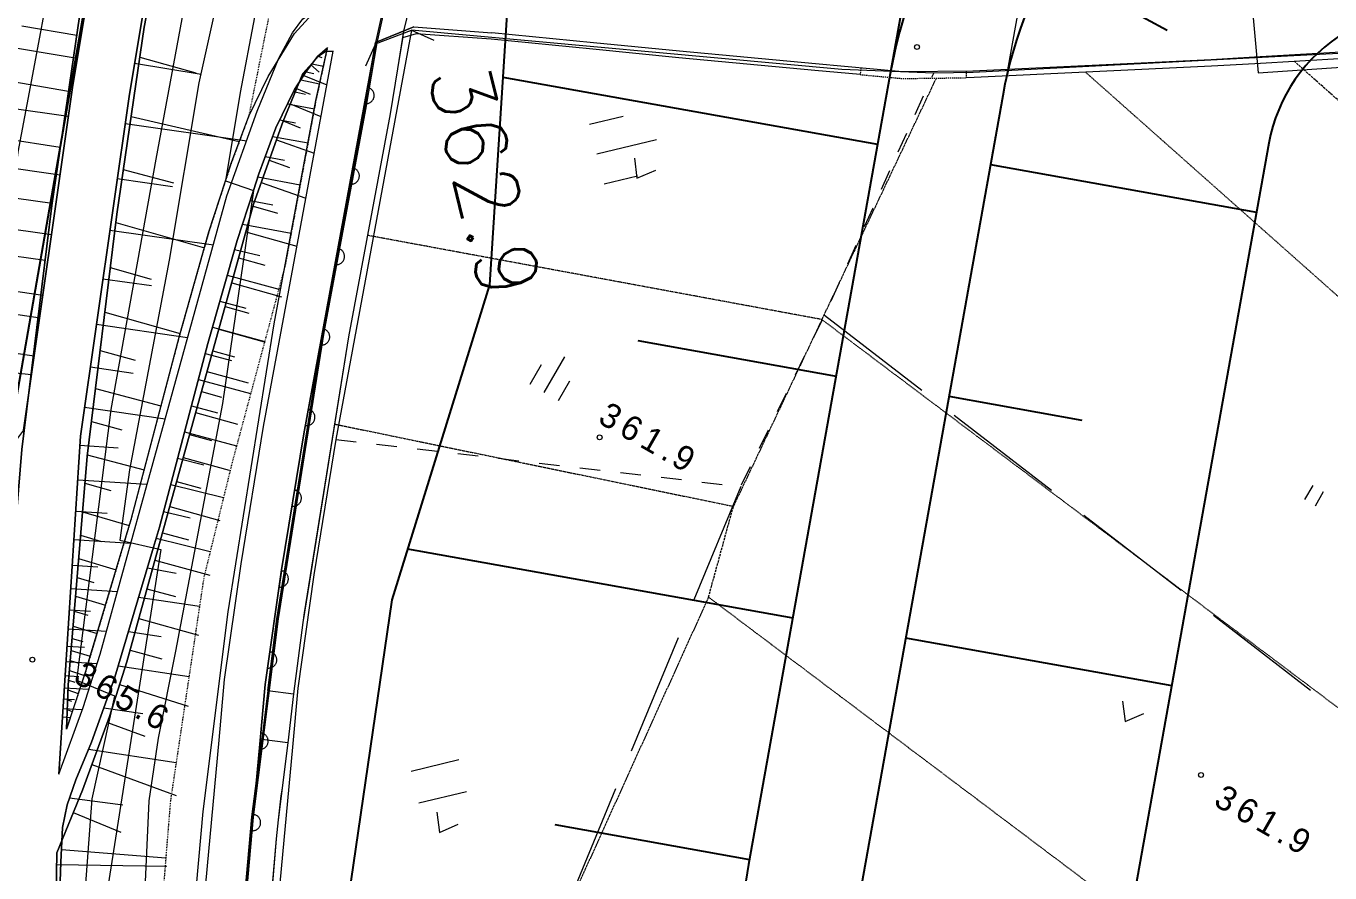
# Model space of a CAD drawing. Header units: millimetres. Extents: x 432273 to 1023813, y -32657 to 705940.
# Drawn here: x 533837 to 613464, y 403424 to 455172 of the extents above; entities that cross this region are included whole.
import ezdxf

# ---------------------------------------------------------------- set-up
doc = ezdxf.new("R2010")
doc.units = ezdxf.units.MM
doc.header["$LTSCALE"] = 100
for name, pattern in [('55107', [1.25, 0.75, -0.5]), ('561019', [1, 0.5, -0.5]), ('56301', [0.5, 0.25, -0.25]), ('56302', [2, 1.5, -0.5]), ('SXF_一点短鎖線', [9.25, 6, -1.5, 0.25, -1.5])]:
    doc.linetypes.add(name, pattern=pattern)
doc.layers.get('Defpoints').update_dxf_attribs({"color": 153})
for name, color, linetype, lineweight in [('D-BGD', 7, 'Continuous', 13), ('D-BMK', 2, 'SXF_一点短鎖線', 13), ('D-BMK-OTRS', 7, 'Continuous', 13), ('D-BYP-STR2', 6, 'Continuous', 25), ('●予備設計_LP横断', 7, 'Continuous', 13)]:
    doc.layers.add(name, color=color, linetype=linetype, lineweight=lineweight)
doc.styles.add('BIGFONT', font='txt', dxfattribs={"height": 0.2, "bigfont": 'BIGFONT'})
doc.styles.add('Style-WORKING', font='WORKING.shx')
doc.linetypes.add('56111', pattern='A,1.25,[30,dgnlstyle-dm500.shx,S=0.004,R=0,X=0,Y=0],1.25', length=2.5)

# ---------------------------------------------------------------- blocks, each defined once
blk = doc.blocks.new('M6313')
at = {"layer": '●予備設計_LP横断', "linetype": 'Continuous', "lineweight": 9, "flags": 128}
blk.add_lwpolyline([(-0.75, 0), (0, -1), (0.75, 0)], dxfattribs=at)
blk = doc.blocks.new('M6311')
at = {"layer": '●予備設計_LP横断', "linetype": 'Continuous', "lineweight": 9}
for p, q in [((-0.75, -1), (-0.75, 0)), ((0, -1), (0, 0))]:
    blk.add_line(p, q, dxfattribs=at)
blk = doc.blocks.new('M6334')
at = {"layer": '●予備設計_LP横断', "linetype": 'Continuous', "lineweight": 9}
for p, q in [((0, -1.25), (0, 1.25)), ((-1, -1.25), (-1, 0.15)), ((1, -1.25), (1, 0.15))]:
    blk.add_line(p, q, dxfattribs=at)
blk = doc.blocks.new('M7312')
at = {"layer": '●予備設計_LP横断', "linetype": 'Continuous', "lineweight": 20}
blk.add_circle((0, -0.001), 0.15, dxfattribs=at)
blk = doc.blocks.new('21311212131313131')
at = {"layer": 'D-BGD', "linetype": '56302'}
for p, q in [((2613553.6696, -1345370.367), (2583110.1595, -1381053.8755)), ((2616581.0497, -1416149.3331), (2611001.2059, -1414746.6341))]:
    blk.add_line(p, q, dxfattribs=at)
at = {"layer": 'D-BGD', "linetype": 'Continuous'}
for p, q in [((2617040.928, -1385296.2812, 362970.9804), (2621498.1978, -1379265.872, 363021.9804)), ((2611096.3842, -1393337.5163, 362903.9804), (2615554.1342, -1387306.2298, 362953.9804)), ((2605151.8404, -1401378.7513, 362836.9804), (2609610.4676, -1395347.9451, 362886.9804)), ((2584503.5686, -1400585.131), (2584522.9331, -1401074.548)), ((2584533.5423, -1403168.9061, 362966.9804), (2584277.6029, -1403059.5763, 362969.9804)), ((2586833.5719, -1404148.7186, 362935.9804), (2585683.7972, -1403658.3738, 362950.9804)), ((2599207.2966, -1409419.9864, 362769.9804), (2603665.9238, -1403389.1801, 362819.9804)), ((2589133.6014, -1405128.5311, 362904.9804), (2587983.8267, -1404638.1863, 362919.9804)), ((2591433.6309, -1406108.3436, 362873.9804), (2590283.8562, -1405617.9988, 362889.9804)), ((2593732.7832, -1407087.676, 362842.9804), (2592583.8857, -1406597.8113, 362858.9804)), ((2596032.8127, -1408067.4885, 362812.9804), (2594882.5579, -1407578.0208, 362827.9804)), ((2598332.8422, -1409047.301, 362781.9804), (2597182.5874, -1408557.8333, 362796.9804)), ((2600613.3312, -1410071.1381, 362750.9804), (2599479.1723, -1409546.0205, 362765.9804)), ((2602881.1687, -1411122.2506, 362720.9804), (2601747.0099, -1410597.1329, 362735.9804)), ((2605149.0062, -1412173.363, 362690.9804), (2604015.3276, -1411647.3682, 362705.9804)), ((2607417.3239, -1413223.5982, 362660.9804), (2606283.1651, -1412698.4806, 362675.9804)), ((2609686.0386, -1414275.1908, 362630.9804), (2608551.0026, -1413749.593, 362645.9804)), ((2609783.2564, -1414320.4312, 362629.9804), (2616770.9829, -1417045.6362, 362609.9804)), ((2609555.8368, -1416701.7375, 362667.9804), (2609674.6556, -1415458.0193, 362647.9804)), ((2609317.719, -1419190.0511, 362708.9804), (2609437.018, -1417945.4557, 362688.9804)), ((2619099.6125, -1417954.4626, 362603.9804), (2626087.3389, -1420679.6676, 362583.9804)), ((2589648.4409, -1423532.4231), (2588687.0124, -1419907.4771)), ((2609079.6012, -1421678.3646, 362748.9804), (2609198.9002, -1420433.7692, 362728.9804)), ((2591461.7911, -1423052.1891), (2590923.3878, -1421022.3087)), ((2587836.4481, -1424012.2602), (2587298.922, -1421982.86)), ((2608842.3606, -1424167.1583, 362788.9804), (2608960.7824, -1422922.0828, 362768.9804)), ((2608604.2428, -1426655.4718, 362828.9804), (2608723.5418, -1425410.8765, 362808.9804)), ((2608366.6052, -1429142.9082, 362868.9804), (2608485.424, -1427899.19, 362848.9804)), ((2582121.0333, -1434877.3998), (2582372.5314, -1430107.2142)), ((2608128.4874, -1431631.2218, 362908.9804), (2608247.3062, -1430387.5036, 362888.9804)), ((2629521.6996, -1433571.3951), (2628753.4173, -1430672.3654)), ((2627588.1082, -1434083.8479), (2626819.8259, -1431184.8182)), ((2607891.2467, -1434120.0155, 362949.9804), (2608009.1884, -1432875.8171, 362929.9804)), ((2582322.1792, -1435016.0155), (2582906.0907, -1433637.0133)), ((2583122.3742, -1437190.3505), (2582121.0333, -1434877.3998)), ((2582121.0333, -1434877.3998), (2583122.3742, -1437190.3505)), ((2582529.1745, -1434721.1987), (2582806.2854, -1435547.8023)), ((2583207.9325, -1437188.1667, 362839.9804), (2582322.1792, -1435016.0155, 362829.9804)), ((2583207.9325, -1437188.1667, 362839.9804), (2582322.1792, -1435016.0155, 362829.9804)), ((2607653.1289, -1436608.329, 362989.9804), (2607771.9477, -1435364.6108, 362969.9804)), ((2587218.9988, -1437791.3403), (2583122.3742, -1437190.3505)), ((2583207.9325, -1437188.1667), (2584586.9347, -1437772.0782)), ((2607415.0111, -1439096.6425, 363029.9804), (2607533.8299, -1437852.9244, 363009.9804)), ((2584018.4572, -1440688.7109), (2584097.0786, -1440443.9055)), ((2584502.4828, -1441041.8741), (2584639.4625, -1440342.0898)), ((2585190.7905, -1441625.3698), (2585770.9236, -1440107.4946)), ((2586977.4489, -1442318.4437), (2587705.8006, -1440425.6934)), ((2584551.4847, -1441127.185), (2585005.62, -1440589.1692)), ((2584992.0268, -1441388.7842), (2585092.0409, -1440911.5376)), ((2585500.2945, -1441707.4266), (2585725.9239, -1440554.7598)), ((2586029.0889, -1441947.481), (2586364.7737, -1441105.2129)), ((2586972.8757, -1442479.5405), (2587243.7914, -1440836.0142)), ((2588987.0613, -1443348.7345), (2589344.1823, -1441182.2385)), ((2589190.1389, -1443107.9385), (2589956.6477, -1440791.4619)), ((2591811.3174, -1443984.2505), (2592718.9375, -1441243.4067)), ((2586216.6212, -1442130.6528), (2586360.7214, -1441394.4353)), ((2587969.7702, -1442939.4441), (2588136.9776, -1441961.6319)), ((2588031.9007, -1442724.6841), (2588438.1411, -1441670.2324)), ((2591479.4424, -1444205.4194), (2591908.1117, -1441604.8717)), ((2594853.0847, -1444862.8009), (2595654.3547, -1441733.126)), ((2622845.2791, -1442939.1317), (2623025.0297, -1441357.1173)), ((2626009.0993, -1441658.0035), (2625840.9824, -1443252.0867)), ((2590232.0928, -1443780.6466), (2590429.6994, -1442585.316)), ((2590445.6974, -1443521.6688), (2590868.1993, -1442270.9123)), ((2594380.8033, -1445085.1931), (2594873.9074, -1442093.7477)), ((2597526.5535, -1445948.2305), (2598307.9793, -1442780.6442)), ((2597982.7596, -1445664.071), (2598767.9595, -1442605.4013)), ((2592930.1943, -1444645.0707), (2593160.5662, -1443247.308)), ((2593283.8614, -1444459.7649), (2593670.8272, -1442961.5469)), ((2600725.5462, -1446782.0209), (2601517.3473, -1443572.3773)), ((2600833.2153, -1446392.2887), (2601545.3629, -1443612.8383)), ((2622845.2791, -1442939.1317), (2625840.9824, -1443252.0867)), ((2595948.016, -1445536.798), (2596272.3109, -1443976.9539)), ((2596453.4248, -1445271.471), (2596866.8968, -1443662.3593)), ((2603936.6237, -1447576.3555), (2604728.9316, -1444364.6571)), ((2588384.2966, -1452368.5167), (2589287.9183, -1444928.526)), ((2599126.0499, -1446365.1257), (2599519.3566, -1444770.8182)), ((2599445.891, -1446031.8291), (2599822.4208, -1444573.4996)), ((2603430.7668, -1447061.86), (2604075.4962, -1444530.5118)), ((2605953.3433, -1447701.7874), (2606613.3106, -1445121.7792)), ((2607152.1803, -1448352.5027), (2607940.5088, -1445156.9352)), ((2587956.7468, -1452021.6179), (2589342.0964, -1445377.1698)), ((2602163.1079, -1446732.7085), (2602503.5276, -1445402.8159)), ((2602328.805, -1447188.2721), (2602727.1122, -1445573.8527)), ((2608715.2505, -1448404.3312), (2609429.0625, -1445580.1904)), ((2610382.6373, -1449132.2464), (2611109.7967, -1445889.5481)), ((2594924.2048, -1453167.0128), (2595692.8658, -1446827.379)), ((2604663.3392, -1447371.8038), (2604986.8565, -1446135.2617)), ((2605544.402, -1447964.4291), (2605939.5611, -1446362.6126)), ((2607305.581, -1448043.0394), (2607646.8329, -1446690.8016)), ((2611730.0619, -1449165.5215), (2612516.0941, -1446084.5067)), ((2613682.6802, -1449951.4284), (2614426.7417, -1446633.357)), ((2615024.0926, -1449999.7641), (2615874.4054, -1446634.7282)), ((2594454.0682, -1452822.1203), (2595873.7054, -1447377.218)), ((2608767.4088, -1448742.3746), (2609146.2808, -1447132.8081)), ((2610187.1536, -1448776.8913), (2610564.5156, -1447296.2165)), ((2617308.6206, -1450948.0049), (2617786.5403, -1447218.0985)), ((2618619.6876, -1450907.8912), (2619543.8849, -1447241.2909)), ((2584313.8044, -1451565.8197), (2585195.4647, -1448127.2157)), ((2584679.5392, -1451868.0458), (2585269.9648, -1447790.7187)), ((2600689.33, -1453860.5744), (2601371.4321, -1448282.9823)), ((2612035.4101, -1449531.1805), (2612400.464, -1447901.645)), ((2613343.9756, -1449570.2219), (2613743.8741, -1447965.0799)), ((2621526.2361, -1452106.9923), (2622082.1349, -1447768.5008)), ((2622673.9042, -1451998.6826), (2623909.3941, -1447784.2713)), ((2627595.6804, -1453587.2092), (2629372.9549, -1448403.9485)), ((2599940.2582, -1453377.5584), (2601146.2888, -1448751.9268)), ((2615495.6275, -1450449.8001), (2615801.1457, -1448687.7222)), ((2616783.9865, -1450450.1784), (2617225.6292, -1448685.4826)), ((2626662.4252, -1453813.6188), (2627350.5023, -1448443.5462)), ((2632814.4749, -1455338.9553), (2633195.4061, -1448955.555)), ((2633736.264, -1455614.9488), (2633713.8136, -1448887.8327)), ((2591204.714, -1452427.9975), (2591943.4044, -1449353.0959)), ((2591761.1747, -1452780.6974), (2592173.3554, -1449403.8193)), ((2604617.1562, -1453851.0613), (2605588.4228, -1449826.7722)), ((2605763.4188, -1454483.6473), (2606371.8946, -1449561.1729)), ((2619417.4284, -1451527.4986), (2619675.883, -1449510.3991)), ((2620561.4806, -1451400.8819), (2621054.4712, -1449459.089)), ((2597197.1632, -1453099.8393), (2597853.5802, -1450582.2059)), ((2597895.732, -1453528.295), (2598257.0143, -1450556.7678)), ((2608670.3969, -1454261.4234), (2609512.1465, -1450773.7672)), ((2610213.0572, -1454810.4744), (2610397.491, -1450579.2946)), ((2624104.1397, -1452930.2662), (2624405.3246, -1450533.1645)), ((2625006.451, -1452694.1861), (2625799.2747, -1450392.1153)), ((2602278.7072, -1453614.3099), (2602823.0315, -1451451.8297)), ((2603304.1664, -1454186.1962), (2603625.8185, -1451557.7862)), ((2613863.2621, -1454973.2709), (2614019.401, -1451501.8275)), ((2606643.7766, -1454056.2424), (2607097.0306, -1452178.256)), ((2608095.0663, -1454722.6433), (2608199.9911, -1452386.0025)), ((2612162.6417, -1454481.0222), (2612948.6446, -1451615.94)), ((2615028.2618, -1454658.3994), (2615659.8695, -1452360.78)), ((2616870.2585, -1455103.1618), (2616994.324, -1452252.5818)), ((2629663.467, -1454912.3791), (2630005.7021, -1451637.9188)), ((2630554.1506, -1454659.5677), (2631692.7125, -1451725.9393)), ((2610416.38, -1454372.9315), (2610823.4574, -1452783.0382)), ((2612125.1394, -1454899.5873), (2612219.0542, -1452978.7334)), ((2617326.4216, -1454800.6518), (2617832.9206, -1452958.1443)), ((2619332.1988, -1455208.278), (2619428.3519, -1452866.8352)), ((2613595.4518, -1454569.7108), (2613949.8544, -1453279.0354)), ((2615444.9684, -1455041.1291), (2615508.0247, -1453468.1944)), ((2616177.3417, -1454729.5256), (2616461.8684, -1453694.4939)), ((2618161.4774, -1455160.2014), (2618218.5169, -1453868.9824)), ((2619169.3625, -1454914.7268), (2619575.5343, -1453437.1829)), ((2620647.254, -1455006.2059), (2620972.9714, -1453821.3335)), ((2621333.6618, -1455300.7197), (2621417.9727, -1453397.4091)), ((2622937.7133, -1455369.4101), (2622998.273, -1453863.5109)), ((2618247.8921, -1454857.6893), (2618476.0598, -1454027.6765)), ((2619908.3082, -1454960.4664), (2620091.2805, -1454294.8623)), ((2620386.3923, -1455260.9651), (2620435.1098, -1454193.1981)), ((2621258.0463, -1455044.013), (2621410.9933, -1454517.6077)), ((2621868.8386, -1455081.82), (2622154.9092, -1454161.0713)), ((2622182.7789, -1455332.3435), (2622223.1743, -1454488.0283)), ((2622467.6925, -1455118.8881), (2622589.0824, -1454723.2983)), ((2623067.0528, -1455143.6045), (2623265.5291, -1454506.6974)), ((2623608.0689, -1455394.3762), (2623633.0351, -1454724.0206)), ((2624197.8154, -1455420.8155), (2624250.6939, -1454241.3225)), ((2583070.6049, -1455441.5729), (2582567.1152, -1458794.1294)), ((2584477.0455, -1455382.5151), (2583443.8963, -1462455.1877)), ((2623666.931, -1455155.6898), (2623741.3301, -1454916.8552)), ((2624266.8093, -1455167.7751), (2624365.9294, -1454849.3437)), ((2624711.7547, -1455439.9562), (2624739.6671, -1454930.8188)), ((2624866.6875, -1455179.8604), (2624891.4675, -1455100.2525)), ((2586501.1398, -1455870.8496), (2585474.1978, -1462710.3818)), ((2588026.2188, -1455854.8155), (2587588.1728, -1459445.5416)), ((2589932.4789, -1456300.2269), (2589468.6733, -1459722.9197)), ((2591621.7469, -1456284.0898), (2590731.89, -1463594.8113)), ((2593363.8179, -1456729.6041), (2592535.5376, -1463580.8434)), ((2595274.7066, -1456733.4041), (2594822.8958, -1460453.3994)), ((2596861.8282, -1457086.5276), (2596443.734, -1460543.942)), ((2598994.702, -1457185.2149), (2598082.3087, -1464620.4037)), ((2600360.1582, -1457440.6261), (2599515.4221, -1464424.6944)), ((2602714.6974, -1457637.0258), (2602269.3528, -1461303.5591)), ((2603859.7611, -1457794.8534), (2603562.0453, -1461283.0802))]:
    blk.add_line(p, q, dxfattribs=at)
at = {"layer": 'D-BGD', "linetype": '55107'}
for p, q in [((2584122.8328, -1401086.9459), (2584522.9331, -1401074.548)), ((2584064.8004, -1407523.7544), (2584464.2799, -1407552.058))]:
    blk.add_line(p, q, dxfattribs=at)
at = {"layer": 'D-BGD', "linetype": '56301'}
for p, q in [((2599478.4042, -1409578.6611), (2584582.1623, -1402896.8324)), ((2599478.4042, -1409578.6611), (2594911.668, -1437437.8808)), ((2599478.4042, -1409578.6611), (2611001.2059, -1414746.6341)), ((2606481.4826, -1439204.635), (2611001.2059, -1414746.6341))]:
    blk.add_line(p, q, dxfattribs=at)
at = {"layer": 'D-BGD', "linetype": 'Continuous', "flags": 128}
for points, elevation in [([(2579612.5916, -1383738.0911), (2583851.905, -1383247.5148), (2582751.7813, -1371041.9557), (2581846.7361, -1360387.6185), (2580911.2045, -1342885.482), (2579466.2293, -1328692.1579), (2581889.5706, -1329196.8176), (2587657.5377, -1331844.8207), (2607716.1445, -1342751.5475), (2626645.3742, -1352980.7292), (2638058.7935, -1359223.1603), (2643808.8549, -1362255.8144), (2651180.666, -1365578.8947), (2657881.6356, -1367940.7714), (2673319.6412, -1373353.9091), (2679697.4473, -1375152.401), (2688532.585, -1376206.4376)], 361999.9804), ([(2499896.9705, -1425855.8927), (2501126.5355, -1426462.8801), (2506650.5412, -1428788.0833), (2525150.8963, -1432628.5561), (2542329.0716, -1436774.6729), (2567834.8179, -1442277.2448), (2586337.5759, -1445380.2881)], 362999.9804), ([(2500294.8029, -1428740.2306), (2508409.711, -1431228.6082), (2514811.5057, -1432683.4004), (2524842.0688, -1435273.107), (2537431.8809, -1438215.0067), (2554820.2005, -1441885.6245), (2576024.9899, -1445965.1036), (2585806.1412, -1447933.7566), (2596689.1636, -1449516.0617), (2609536.0621, -1451659.3085), (2613847.2703, -1452170.2824), (2614359.4142, -1449654.135), (2634916.4543, -1452440.7604), (2644408.9098, -1453172.8943), (2661106.8979, -1452704.6124), (2670021.7503, -1453036.182), (2686932.1851, -1453772.9379), (2703622.5533, -1454218.2154)], 363999.9803), ([(2828986.9218, -1456921.2074), (2805856.1044, -1456816.058), (2789667.3733, -1456972.5863), (2771551.848, -1456221.3806), (2755021.5856, -1456031.3366), (2738367.0338, -1455597.6861), (2718754.1381, -1455890.7267), (2696653.3621, -1455609.5754), (2678719.9587, -1454702.7015), (2663986.8988, -1453997.3627), (2654731.5827, -1454083.6309), (2639544.177, -1454054.1374), (2629689.0906, -1453517.9391), (2623379.0661, -1452278.691), (2622483.1475, -1454621.227), (2605866.7729, -1452862.0908), (2590531.4901, -1450422.5455), (2574950.7107, -1447881.6673), (2557628.6547, -1444666.8589), (2542719.8561, -1441975.1306), (2525843.2643, -1437890.3684), (2509335.4302, -1433517.2614), (2493542.7177, -1428964.4794)], 364999.9803), ([(2696766.6902, -1444371.5553), (2677436.5663, -1444606.2086), (2663852.3513, -1445209.2532), (2658302.8973, -1445333.7416), (2645975.8057, -1444698.3176), (2630595.0664, -1443647.5353), (2618461.119, -1442380.2409), (2600906.3451, -1439946.6445), (2587234.3133, -1437692.5605), (2583139.9232, -1437091.6538), (2578340.9662, -1436134.682), (2551333.3918, -1431459.5889), (2548342.8989, -1430922.6186), (2540072.2785, -1429430.8947), (2535182.6982, -1428395.8113), (2530313.3289, -1427034.3409), (2522623.25, -1424854.9133), (2517638.6902, -1423354.0007), (2514738.1951, -1422154.9145), (2510252.4896, -1422712.3935), (2503957.2115, -1422687.3786), (2504812.7968, -1420887.0816)], 361999.9804), ([(2497406.7219, -1437914.3093), (2513704.4864, -1442400.424), (2528824.183, -1446422.8866), (2542239.0204, -1449598.6886), (2557052.1605, -1452792.1084), (2571765.3727, -1455676.5955), (2579799.2365, -1457144.7335), (2585181.2872, -1458042.4198), (2590269.7129, -1458893.3687), (2593560.5199, -1459225.3697), (2602352.5389, -1459718.8434), (2615148.8603, -1460384.2737), (2627341.4532, -1461242.478), (2640097.8365, -1461093.7179), (2650127.0164, -1460512.2207), (2662304.1045, -1459659.8598), (2662912.9534, -1462333.6652), (2668463.0971, -1461914.2844), (2671955.2968, -1461909.6403), (2678307.1353, -1461845.9144), (2694200.1505, -1462071.2984)], 364999.9803), ([(2586337.5759, -1445380.2881), (2591770.4628, -1446174.6997), (2592310.5974, -1444457.0818), (2605362.2872, -1446076.2975), (2620558.3775, -1448624.3298), (2625893.7405, -1449573.9802), (2629732.1911, -1450065.557), (2638268.6217, -1450272.0472), (2652788.4917, -1450729.5734), (2664931.3799, -1451420.3428), (2675771.0474, -1451499.144), (2683597.3161, -1451511.8116), (2702966.2352, -1451533.2441), (2719894.8684, -1451589.0993), (2737159.1071, -1451429.664), (2756824.0683, -1452057.776), (2779186.2686, -1453142.1229), (2797791.361, -1453305.1671), (2815815.4097, -1452655.3497), (2817769.9832, -1452252.4265), (2819896.0618, -1451486.2362), (2820356.2521, -1447505.1992), (2821533.6817, -1444152.7936)], 362999.9804)]:
    blk.add_lwpolyline(points, dxfattribs=dict(at, elevation=elevation))
for points in [[(2579172.0591, -1328479.8164), (2579431.8095, -1331947.5053), (2580303.996, -1342534.8328), (2581011.1419, -1355210.4242), (2582211.2057, -1369755.3311), (2583302.4133, -1383461.9999), (2583513.0569, -1386109.3392), (2584503.5686, -1400585.131)], [(2579032.7978, -1331978.7398), (2579904.6705, -1342562.4754), (2580611.8163, -1355238.0668), (2581812.5909, -1369787.923), (2582903.4847, -1383490.9998), (2583114.1283, -1386138.3391), (2584109.8715, -1400689.9573), (2584250.5122, -1404964.5705), (2583863.666, -1410304.7832), (2583265.0198, -1418616.2725), (2582856.5898, -1423875.1272), (2582372.5314, -1430107.2142)], [(2490996.0724, -1434366.1194), (2508857.7129, -1439098.4377), (2530493.8009, -1444947.3773), (2544432.5535, -1448246.9645), (2552918.957, -1450013.0013), (2567818.6971, -1452887.877), (2581899.4354, -1455295.0198), (2593483.3018, -1456744.5556), (2608431.9688, -1458257.649), (2622606.3426, -1459135.9582), (2633537.0179, -1459354.6435), (2648448.0166, -1459560.0125), (2662323.1486, -1459052.3845), (2663325.0384, -1459019.4368)], [(2584464.2799, -1407552.058), (2584262.6653, -1410333.9639), (2583663.5389, -1418646.3304), (2583255.1921, -1423902.9506), (2582772.0942, -1430133.2832), (2582529.1745, -1434721.1987)], [(2625466.5658, -1455191.9456), (2622770.4688, -1455137.6295), (2608757.6911, -1454270.2613), (2593933.4272, -1452769.409), (2582484.9701, -1451336.9994), (2568534.5255, -1448952.1625), (2553705.874, -1446091.1226), (2545301.6483, -1444341.572), (2531476.9011, -1441069.0544), (2509891.3108, -1435234.0786), (2492038.5251, -1430504.3277), (2473382.1171, -1425374.5454), (2470727.0699, -1424674.6388), (2457726.9806, -1421249.3494), (2440256.9012, -1416818.0292), (2438038.975, -1416217.1943), (2437285.0181, -1415853.4719)], [(2440256.9012, -1416818.0292), (2457726.9806, -1421249.3494), (2470727.0699, -1424674.6388), (2473382.1171, -1425374.5454), (2492038.5251, -1430504.3277), (2509891.3108, -1435234.0786), (2531476.9011, -1441069.0544), (2545301.6483, -1444341.572), (2553705.874, -1446091.1226), (2568534.5255, -1448952.1625), (2582484.9701, -1451336.9994), (2593933.4272, -1452769.409), (2608757.6911, -1454270.2613), (2622770.4688, -1455137.6295), (2625466.5658, -1455191.9456)], [(2662323.1486, -1459052.3845), (2648448.0166, -1459560.0125), (2633537.0179, -1459354.6435), (2622606.3426, -1459135.9582), (2608431.9688, -1458257.649), (2593483.3018, -1456744.5556), (2581899.4354, -1455295.0198), (2567818.6971, -1452887.877), (2552918.957, -1450013.0013), (2544432.5535, -1448246.9645), (2530493.8009, -1444947.3773), (2508857.7129, -1439098.4377), (2490996.0724, -1434366.1194), (2472342.7761, -1429236.9004), (2469693.472, -1428538.9979), (2456725.7737, -1425121.1801), (2439273.404, -1420694.9947)], [(2578577.3679, -1434665.7634), (2582386.4197, -1435490.098)], [(2582386.4197, -1435490.098), (2584708.9312, -1435806.1752), (2587465.3879, -1436210.4652), (2601131.1964, -1438463.4225), (2618058.6464, -1440810.107)], [(2578322.54, -1436232.8985), (2583122.3742, -1437190.3505)], [(2583122.3742, -1437190.3505), (2587218.9988, -1437791.3403), (2600891.0306, -1440045.4244), (2618448.9162, -1442479.5842), (2622845.3097, -1442938.8389)], [(2587218.9988, -1437791.3403), (2600891.0306, -1440045.4244), (2618448.9162, -1442479.5842), (2622845.2791, -1442939.1317)], [(2585338.768, -1443708.2856), (2582678.9007, -1442140.4513), (2581213.8044, -1440864.147), (2580196.5809, -1439962.9893), (2579684.4648, -1439690.6182), (2577799.4312, -1439187.6582)], [(2586730.5986, -1440751.4205), (2583497.0741, -1440119.0268), (2584044.9253, -1440717.631), (2585042.0945, -1441424.2641), (2586092.4245, -1442073.3564)], [(2688337.1952, -1456506.3789), (2675409.1845, -1455844.0996), (2662176.6575, -1455055.018), (2648402.8087, -1455558.8102), (2633604.9765, -1455354.9708), (2631470.5568, -1455311.7277), (2630083.2459, -1455047.0386), (2628549.1149, -1454554.9098), (2626232.6182, -1453644.7452), (2623303.94, -1452661.6584), (2622216.6238, -1452296.7087), (2614238.3752, -1450104.3111), (2613011.7507, -1449766.8423), (2601725.522, -1447042.6561), (2595389.2314, -1445391.1555), (2592310.5974, -1444457.0818), (2591299.4088, -1444150.9078), (2588462.5123, -1443166.7639), (2586092.4245, -1442073.3564), (2585042.0945, -1441424.2641), (2584044.9253, -1440717.631), (2583497.0741, -1440119.0268)], [(2813260.185, -1449719.7526), (2805010.1621, -1449321.201), (2796298.4787, -1449109.974), (2784051.339, -1448851.2099), (2763157.7991, -1448695.1266), (2760157.2241, -1448488.9483), (2749793.9061, -1446338.4001), (2743956.4364, -1445460.4496), (2740317.5447, -1445258.2448), (2735264.9967, -1445006.0761), (2728516.5321, -1444688.5086), (2724791.6793, -1444595.4308), (2719643.2306, -1445055.7282), (2710270.4472, -1446493.6181), (2704263.9261, -1447246.8605), (2696832.0289, -1447471.7472), (2677523.4562, -1447704.518), (2663956.2402, -1448307.7482), (2658258.0979, -1448435.2019), (2645791.192, -1447792.7807), (2630327.8587, -1446736.6847), (2618087.3843, -1445457.815), (2600441.328, -1443011.8685), (2586730.5986, -1440751.4205)], [(2618058.6464, -1440810.107), (2618642.3236, -1440891.3656), (2623025.0297, -1441357.1173)], [(2623025.0297, -1441357.1173), (2626009.0993, -1441658.0035)], [(2626009.0993, -1441658.0035), (2628772.515, -1441947.5391), (2629267.7269, -1442000.8892)], [(2629267.7269, -1442000.8892), (2630723.6861, -1442152.6739), (2631890.5276, -1442232.8276), (2634725.9979, -1442426.1441), (2646066.0416, -1443200.6841), (2658325.2205, -1443833.1312), (2663665.9679, -1443712.9531)], [(2586092.4245, -1442073.3564), (2588462.5123, -1443166.7639), (2591299.4088, -1444150.9078), (2592310.5974, -1444457.0818), (2595389.2314, -1445391.1555), (2601725.522, -1447042.6561), (2613011.7507, -1449766.8423), (2614238.3752, -1450104.3111), (2622216.6238, -1452296.7087)], [(2622845.2791, -1442939.1317), (2625840.9824, -1443252.0867)], [(2625840.9824, -1443252.0867), (2630585.9752, -1443747.442), (2645970.3065, -1444797.9106), (2658301.8671, -1445433.501), (2663756.8247, -1445310.8636)], [(2625841.015, -1443251.7754), (2630585.9752, -1443747.442), (2645970.3065, -1444797.9106), (2658301.8671, -1445433.501), (2663756.8365, -1445311.3941)], [(2621740.7077, -1454032.3816), (2613784.6378, -1451845.2853), (2612561.522, -1451509.7373), (2601287.2598, -1448788.6819), (2594901.3487, -1447123.6976), (2591770.4628, -1446174.6997), (2590742.9219, -1445862.9939), (2587788.0502, -1444838.2069), (2585338.768, -1443708.2856)], [(2622216.6238, -1452296.7087), (2623303.94, -1452661.6584), (2626232.6182, -1453644.7452), (2628549.1149, -1454554.9098), (2630083.2459, -1455047.0386), (2631470.5568, -1455311.7277)], [(2621740.7077, -1454032.3816), (2622660.4665, -1454318.1446), (2625466.5658, -1455191.9456)], [(2631470.5568, -1455311.7277), (2633604.9765, -1455354.9708), (2648402.8087, -1455558.8102), (2662176.6575, -1455055.018)]]:
    blk.add_lwpolyline(points, dxfattribs=at)
at = {"layer": 'D-BGD', "linetype": '56301', "flags": 128}
for points in [[(2584038.4462, -1393787.8255), (2586697.0939, -1390666.0145), (2621546.6129, -1349751.7024)], [(2599478.4042, -1409578.6611), (2610168.8629, -1394738.1807), (2636650.8793, -1357973.5995)], [(2653062.1173, -1365553.1958), (2634229.5853, -1391672.3511), (2616581.0497, -1416149.3331), (2634459.3038, -1423800.1241), (2652664.9672, -1398759.4255), (2671973.9099, -1372201.0916)]]:
    blk.add_lwpolyline(points, dxfattribs=at)
at = {"layer": 'D-BGD', "linetype": '55107', "flags": 128}
blk.add_lwpolyline([(2584464.2799, -1407552.058), (2584650.7408, -1404972.7634), (2584522.9331, -1401074.548)], dxfattribs=at)
at = {"layer": 'D-BGD', "linetype": '561019', "flags": 128}
for points in [[(2437285.0181, -1415853.4719), (2436932.1019, -1415331.9413), (2436799.0782, -1414902.2872), (2440834.2249, -1415519.7834), (2441138.1452, -1415566.4567), (2454327.366, -1417590.4332), (2458425.2581, -1418145.3753), (2467757.8431, -1419409.0309), (2475997.6012, -1420623.9309), (2479348.7249, -1421595.4519), (2492331.2154, -1425361.0989), (2504884.7673, -1427954.8174), (2507321.1187, -1428458.6191), (2511749.2996, -1429457.7225), (2524877.867, -1432317.2042), (2549447.1195, -1437779.0804), (2550102.6857, -1437924.7746), (2550277.2537, -1437959.9176), (2563528.9999, -1440588.142), (2578726.2495, -1443213.1915), (2587788.0502, -1444838.2069), (2590742.9219, -1445862.9939), (2591770.4628, -1446174.6997), (2594901.3487, -1447123.6976), (2601287.2598, -1448788.6819), (2612561.522, -1451509.7373), (2613784.6378, -1451845.2853), (2621740.7077, -1454032.3816), (2622660.4665, -1454318.1446), (2623603.1981, -1454611.9235), (2625466.5658, -1455191.9456)], [(2583497.0741, -1440119.0268), (2584519.838, -1440318.6738), (2586730.5986, -1440751.4205), (2596831.8476, -1442416.4908), (2608916.7292, -1445397.7633), (2616031.5602, -1446993.2297), (2629734.6801, -1448749.0352), (2647949.1345, -1449835.9879), (2656575.1457, -1450280.7642), (2672415.5186, -1450537.7519), (2688831.2457, -1450943.2643), (2712825.628, -1450607.9907), (2735988.0644, -1450128.5093), (2751772.1621, -1451019.3323), (2760521.6419, -1451513.4593), (2777307.8237, -1452714.5924), (2792439.1244, -1452952.7799), (2804939.8504, -1452771.2271), (2813316.3148, -1452526.4736), (2817740.021, -1451542.8807), (2818996.3179, -1451263.872), (2819755.4908, -1451295.2786), (2821486.513, -1451367.3553), (2831012.6992, -1451461.69)]]:
    blk.add_lwpolyline(points, dxfattribs=at)
at = {"layer": 'D-BGD', "linetype": 'Continuous', "extrusion": (0.136104, 0.342029, 0.929781), "elevation": 208632.585}
blk.add_lwpolyline([(-2967769.7839, 457997.9216), (-2974441.0318, 457949.0237), (-2975269.8227, 457943.5906)], dxfattribs=at)
at = {"layer": 'D-BGD', "linetype": '56111'}
for points in [[(2582386.4197, -1435490.098), (2582845.9433, -1435552.4119), (2584708.9312, -1435806.1752)], [(2584708.9312, -1435806.1752), (2587465.3879, -1436210.4652), (2601131.1964, -1438463.4225), (2616113.0005, -1440540.7346), (2618642.3236, -1440891.3656), (2623025.0297, -1441357.1173)], [(2622845.3097, -1442938.8389), (2618448.9162, -1442479.5842), (2600891.0306, -1440045.4244), (2587218.9988, -1437791.3403), (2583122.3742, -1437190.3505)], [(2626009.0993, -1441658.0035), (2630723.6861, -1442152.6739), (2631890.5276, -1442232.8276), (2634359.953, -1442401.3233), (2634725.9979, -1442426.1441), (2644446.0921, -1443090.2294), (2646066.0416, -1443200.6841), (2658325.2205, -1443833.1312), (2663665.9679, -1443712.9531)], [(2695251.4148, -1444490.2293), (2677439.128, -1444705.6542), (2663855.7901, -1445309.1791), (2658301.8671, -1445433.501), (2645970.3065, -1444797.9106), (2630585.9752, -1443747.442), (2625842.594, -1443251.9404)]]:
    blk.add_lwpolyline(points, dxfattribs=at)
at = {"layer": 'D-BGD', "linetype": 'Continuous'}
for points, elevation in [([(2585876.4749, -1437621.8517), (2586862.6667, -1437782.0971), (2586868.32, -1437738.4504), (2586869.5042, -1437694.6372), (2586866.6163, -1437652.0149), (2586860.6168, -1437608.8291), (2586850.5452, -1437566.8344), (2586837.3619, -1437524.2761), (2586820.5036, -1437484.2662), (2586799.0929, -1437446.3243), (2586775.8448, -1437409.6566), (2586748.0443, -1437375.057), (2586718.8033, -1437343.0888), (2586685.407, -1437314.5461), (2586650.5701, -1437288.6349), (2586614.2927, -1437265.3551), (2586574.7371, -1437245.981), (2586534.1379, -1437230.5957), (2586493.4555, -1437217.445), (2586449.495, -1437208.1998), (2586406.2452, -1437203.9039), (2586362.432, -1437202.7197), (2586319.4127, -1437204.2502), (2586276.227, -1437210.2497), (2586233.7521, -1437221.1985), (2586192.071, -1437234.862), (2586152.0611, -1437251.7203), (2586114.5994, -1437272.2538), (2586076.5743, -1437295.899), (2586043.332, -1437323.3024), (2586010.8837, -1437353.4206), (2585981.944, -1437385.4595), (2585956.4297, -1437421.6538), (2585933.15, -1437457.9312), (2585913.7759, -1437497.4868), (2585897.9936, -1437536.7286), (2585885.2398, -1437578.7684), (2585876.4749, -1437621.8517)], 362864.9804), ([(2590811.4228, -1438424.1223), (2591797.6147, -1438584.3677), (2591803.2679, -1438540.721), (2591804.4521, -1438496.9078), (2591801.5643, -1438454.2855), (2591796.0449, -1438410.2226), (2591785.9733, -1438368.2278), (2591772.3099, -1438326.5468), (2591755.4515, -1438286.5368), (2591734.0409, -1438248.595), (2591711.2729, -1438211.0501), (2591682.9923, -1438177.3276), (2591653.7512, -1438145.3594), (2591620.355, -1438116.8167), (2591585.5181, -1438090.9055), (2591549.2406, -1438067.6257), (2591509.6851, -1438048.2516), (2591469.5661, -1438031.9892), (2591428.4035, -1438019.7156), (2591384.443, -1438010.4705), (2591341.6734, -1438005.2974), (2591297.8601, -1438004.1132), (2591254.3607, -1438006.5208), (2591211.175, -1438012.5204), (2591169.1802, -1438022.592), (2591127.4991, -1438036.2554), (2591087.4892, -1438053.1138), (2591049.5473, -1438074.5244), (2591012.0025, -1438097.2924), (2590978.28, -1438125.573), (2590946.3118, -1438154.8141), (2590916.8919, -1438187.7302), (2590891.8579, -1438223.0472), (2590868.0979, -1438260.2018), (2590848.7238, -1438299.7574), (2590832.9416, -1438338.9992), (2590820.1878, -1438381.039), (2590811.4228, -1438424.1223)], 362903.9804), ([(2595746.851, -1439225.5158), (2596733.0428, -1439385.7612), (2596738.696, -1439342.1144), (2596739.4001, -1439299.1784), (2596736.9924, -1439255.6789), (2596730.9929, -1439212.4932), (2596720.9213, -1439170.4984), (2596707.2578, -1439128.8174), (2596690.3994, -1439088.8074), (2596668.9888, -1439050.8656), (2596646.2208, -1439013.3207), (2596617.9402, -1438979.5982), (2596588.6992, -1438947.6301), (2596555.7831, -1438918.2102), (2596520.9462, -1438892.2989), (2596484.1886, -1438869.8964), (2596445.1132, -1438849.6451), (2596404.514, -1438834.2598), (2596363.3514, -1438821.9862), (2596319.8711, -1438811.8639), (2596276.6213, -1438807.568), (2596232.8081, -1438806.3838), (2596189.7888, -1438807.9143), (2596146.1229, -1438814.791), (2596104.1281, -1438824.8626), (2596062.4471, -1438838.5261), (2596022.4371, -1438855.3844), (2595984.4953, -1438876.7951), (2595946.9504, -1438899.563), (2595913.2279, -1438927.8437), (2595881.2598, -1438957.0847), (2595852.3201, -1438989.1236), (2595826.8058, -1439025.3178), (2595803.526, -1439061.5953), (2595784.1519, -1439101.1509), (2595767.8895, -1439141.2699), (2595755.6159, -1439182.4324), (2595746.851, -1439225.5158)], 362943.9804), ([(2600681.7989, -1440027.7864), (2601667.9907, -1440188.0318), (2601673.644, -1440144.3851), (2601674.348, -1440101.449), (2601671.9403, -1440057.9495), (2601665.9408, -1440014.7638), (2601655.8692, -1439972.769), (2601642.2058, -1439931.088), (2601625.8276, -1439890.2009), (2601604.4169, -1439852.259), (2601581.1688, -1439815.5913), (2601553.3683, -1439780.9917), (2601524.1273, -1439749.0235), (2601490.731, -1439720.4808), (2601455.8941, -1439694.5696), (2601419.6167, -1439671.2898), (2601380.0611, -1439651.9157), (2601339.4619, -1439636.5304), (2601298.7795, -1439623.3797), (2601254.819, -1439614.1345), (2601211.5692, -1439609.8386), (2601167.756, -1439608.6544), (2601124.7368, -1439610.1849), (2601081.551, -1439616.1844), (2601039.0761, -1439627.1332), (2600997.395, -1439640.7967), (2600957.3851, -1439657.655), (2600919.9234, -1439678.1885), (2600881.8983, -1439701.8337), (2600848.1758, -1439730.1143), (2600816.2077, -1439759.3553), (2600787.268, -1439791.3942), (2600761.7537, -1439827.5885), (2600738.474, -1439863.8659), (2600719.0999, -1439903.4215), (2600703.3176, -1439942.6633), (2600690.5638, -1439984.7031), (2600681.7989, -1440027.7864)], 362982.9804), ([(2605616.7468, -1440830.057), (2606602.9387, -1440990.3024), (2606608.5919, -1440946.6557), (2606609.7761, -1440902.8425), (2606606.8883, -1440860.2202), (2606601.3689, -1440816.1573), (2606591.2974, -1440774.1625), (2606577.6339, -1440732.4815), (2606560.7755, -1440692.4715), (2606539.3649, -1440654.5297), (2606516.5969, -1440616.9848), (2606488.3163, -1440583.2623), (2606459.0753, -1440551.2941), (2606425.679, -1440522.7514), (2606390.8421, -1440496.8402), (2606354.5646, -1440473.5604), (2606315.0091, -1440454.1863), (2606274.8901, -1440437.9239), (2606233.7275, -1440425.6503), (2606189.767, -1440416.4052), (2606146.9974, -1440411.2321), (2606103.1841, -1440410.0479), (2606059.6847, -1440412.4555), (2606016.499, -1440418.4551), (2605974.5042, -1440428.5267), (2605932.8231, -1440442.1901), (2605892.8132, -1440459.0485), (2605854.8713, -1440480.4591), (2605817.3265, -1440503.2271), (2605783.604, -1440531.5077), (2605751.6358, -1440560.7488), (2605722.2159, -1440593.6649), (2605697.1819, -1440628.9819), (2605673.4219, -1440666.1365), (2605654.0478, -1440705.6921), (2605638.2656, -1440744.9339), (2605625.5118, -1440786.9737), (2605616.7468, -1440830.057)], 363021.9804), ([(2610561.8553, -1441563.7874), (2611551.9078, -1441704.4856), (2611555.8067, -1441659.8784), (2611556.5108, -1441616.9424), (2611552.7458, -1441573.8399), (2611545.8691, -1441530.174), (2611534.4401, -1441488.5762), (2611520.7766, -1441446.8951), (2611502.5609, -1441407.2822), (2611481.1503, -1441369.3403), (2611456.5448, -1441333.0695), (2611428.2641, -1441299.3471), (2611398.5429, -1441268.2561), (2611365.1466, -1441239.7133), (2611329.8296, -1441214.6793), (2611291.7146, -1441192.6737), (2611252.159, -1441173.2995), (2611211.9568, -1441159.2716), (2611170.7942, -1441146.998), (2611127.2307, -1441139.1103), (2611083.1037, -1441134.3342), (2611039.6875, -1441134.5073), (2610997.0652, -1441137.3952), (2610953.3993, -1441144.2719), (2610911.8014, -1441155.7008), (2610870.1204, -1441169.3643), (2610830.5074, -1441187.58), (2610792.5656, -1441208.9906), (2610756.2948, -1441233.5962), (2610722.5723, -1441261.8768), (2610691.4813, -1441291.598), (2610662.9386, -1441324.9943), (2610637.4243, -1441361.1885), (2610615.0218, -1441397.9462), (2610596.5248, -1441437.9819), (2610581.6197, -1441477.7039), (2610569.7431, -1441520.2239), (2610561.8553, -1441563.7874)], 362968.9804), ([(2615511.7208, -1442265.9208), (2616504.2766, -1442387.4687), (2616507.2984, -1442342.3813), (2616506.645, -1442299.8423), (2616502.88, -1442256.7398), (2616494.646, -1442213.4708), (2616483.217, -1442171.873), (2616468.1962, -1442130.5889), (2616449.9805, -1442090.976), (2616426.7323, -1442054.3083), (2616402.1267, -1442018.0375), (2616372.4888, -1441984.712), (2616342.2874, -1441954.4982), (2616308.4109, -1441926.8326), (2616271.7365, -1441902.1955), (2616234.4986, -1441880.6701), (2616193.9827, -1441863.0503), (2616153.7805, -1441849.0224), (2616111.2605, -1441837.1458), (2616068.0939, -1441830.6153), (2616024.364, -1441827.1966), (2615980.9477, -1441827.3697), (2615937.8452, -1441831.1347), (2615894.5763, -1441839.3688), (2615852.4983, -1441851.6749), (2615811.2142, -1441866.6957), (2615772.4784, -1441885.3917), (2615735.4137, -1441907.2825), (2615698.6628, -1441932.7652), (2615665.8174, -1441961.526), (2615635.1234, -1441992.6046), (2615607.9381, -1442025.6039), (2615583.301, -1442062.2783), (2615561.2953, -1442100.3933), (2615544.1557, -1442140.0321), (2615529.6476, -1442181.1115), (2615518.2512, -1442222.7542), (2615511.7208, -1442265.9208)], 362891.9804), ([(2620474.6662, -1442869.1911), (2621466.825, -1442989.3816), (2621470.2438, -1442945.6516), (2621470.0706, -1442902.2354), (2621465.8254, -1442860.01), (2621457.5914, -1442816.7411), (2621446.1624, -1442775.1433), (2621430.2644, -1442733.379), (2621412.0487, -1442693.7661), (2621389.6777, -1442657.5785), (2621365.0722, -1442621.3078), (2621335.4342, -1442587.9823), (2621305.713, -1442556.8913), (2621271.3563, -1442530.1029), (2621234.6819, -1442505.4658), (2621197.444, -1442483.9404), (2621157.4083, -1442465.4434), (2621115.8487, -1442451.8125), (2621074.2059, -1442440.416), (2621031.5196, -1442433.0084), (2620987.3094, -1442430.4669), (2620943.8931, -1442430.64), (2620900.7906, -1442434.405), (2620857.5217, -1442442.6391), (2620815.9239, -1442454.068), (2620774.6398, -1442469.0888), (2620735.904, -1442487.7848), (2620698.3591, -1442510.5528), (2620662.0884, -1442535.1583), (2620628.7629, -1442564.7963), (2620598.549, -1442594.9977), (2620570.8835, -1442628.8742), (2620546.2464, -1442665.5486), (2620524.721, -1442702.7864), (2620507.1012, -1442743.3024), (2620493.0733, -1442783.5046), (2620481.1966, -1442826.0245), (2620474.6662, -1442869.1911)], 362820.9804), ([(2625446.9457, -1443317.9658), (2626444.6105, -1443386.4487), (2626445.7947, -1443342.6354), (2626442.0297, -1443299.533), (2626436.0302, -1443256.3472), (2626425.9586, -1443214.3525), (2626411.8149, -1443173.5486), (2626394.5596, -1443132.1813), (2626374.5063, -1443093.8424), (2626349.4206, -1443058.4489), (2626322.9775, -1443023.4522), (2626291.8989, -1442992.7582), (2626260.3402, -1442962.9414), (2626225.0231, -1442937.9073), (2626187.3883, -1442915.0245), (2626148.3129, -1442894.7732), (2626107.7138, -1442879.388), (2626066.5512, -1442867.1144), (2626023.4678, -1442858.3494), (2625980.218, -1442854.0535), (2625935.5276, -1442852.3891), (2625892.9053, -1442855.277), (2625850.5968, -1442861.7567), (2625807.7248, -1442871.3481), (2625766.4408, -1442886.3689), (2625726.4308, -1442903.2273), (2625687.6118, -1442924.1577), (2625651.8212, -1442947.8861), (2625616.8246, -1442974.3292), (2625585.6504, -1443006.2849), (2625555.8335, -1443037.8437), (2625530.7995, -1443073.1607), (2625507.9167, -1443110.7955), (2625488.1456, -1443148.9937), (2625472.2802, -1443190.4701), (2625460.8837, -1443232.1129), (2625451.7218, -1443273.8389), (2625446.9457, -1443317.9658)], 362999.9804), ([(2630433.8931, -1443673.3069), (2631430.9944, -1443744.9014), (2631432.1787, -1443701.0882), (2631429.771, -1443657.5887), (2631423.2913, -1443615.2802), (2631413.6999, -1443572.4082), (2631399.5562, -1443531.6043), (2631381.8207, -1443491.1142), (2631361.7674, -1443452.7754), (2631337.1619, -1443416.5046), (2631310.7188, -1443381.508), (2631280.1204, -1443349.9368), (2631248.0815, -1443320.9971), (2631212.7644, -1443295.9631), (2631175.1296, -1443273.0803), (2631136.9314, -1443253.3092), (2631095.9353, -1443236.5666), (2631054.2925, -1443225.1701), (2631011.6893, -1443215.528), (2630968.4395, -1443211.2321), (2630923.7491, -1443209.5677), (2630881.1268, -1443212.4556), (2630837.9411, -1443218.4551), (2630795.9463, -1443228.5267), (2630754.2653, -1443242.1902), (2630713.7752, -1443259.9257), (2630675.4363, -1443279.979), (2630639.1656, -1443304.5845), (2630604.169, -1443331.0276), (2630573.4749, -1443362.1061), (2630543.6581, -1443393.6649), (2630518.624, -1443428.982), (2630495.7412, -1443466.6168), (2630475.9701, -1443504.815), (2630460.1047, -1443546.2913), (2630447.8311, -1443587.4539), (2630439.0662, -1443630.5373), (2630433.8931, -1443673.3069)], 363011.9804)]:
    blk.add_lwpolyline(points, close=True, dxfattribs=dict(at, elevation=elevation))
for points in [[(2578383.6481, -1327839.5838, 363069.9804), (2579058.1169, -1330397.6868, 363069.9804), (2583298.2313, -1388500.96, 362939.9804), (2584192.6893, -1400653.212, 362969.9804), (2584277.6029, -1403059.5763, 362969.9804), (2584166.8718, -1408676.349, 362989.9804), (2582322.1792, -1435016.0155, 362829.9804)], [(2358657.0594, -1404935.0235, 366962.2376), (2396367.2932, -1412301.8376, 366779.9802), (2396474.2172, -1412314.7703, 366779.9802), (2413165.5745, -1415353.0364, 367499.9801), (2435009.3914, -1419433.4913, 366989.9802), (2470463.3115, -1428536.3425, 366599.9802), (2487541.2042, -1432971.8524, 366689.9802), (2529285.0171, -1444058.7763, 366639.9802), (2557274.9274, -1450740.0062, 366749.9802), (2573887.9809, -1453838.0094, 366779.9802), (2586115.1601, -1455618.0579, 366869.9802), (2607258.968, -1458186.6638, 366559.9802), (2609480.7549, -1459813.3666, 365999.9802), (2610771.8495, -1460474.5584, 365709.9802), (2611841.7306, -1460706.8393, 365509.9802), (2614047.5047, -1461321.5423, 365399.9803), (2626241.52, -1463391.2461, 364539.9803), (2634065.6069, -1464676.1421, 364039.9803), (2634987.4607, -1465157.9985, 364029.9803), (2635516.5136, -1465732.6313, 364019.9803), (2636072.1397, -1466675.2233, 363749.9803), (2636552.8577, -1468067.0242, 363749.9803)], [(2502794.683, -1419102.828, 363729.9803), (2499760.0995, -1420314.4805, 363779.9803), (2495797.4542, -1421451.2919, 364099.9803), (2492925.2368, -1421908.2012, 364139.9803), (2489287.1993, -1422139.6787, 364199.9803), (2486736.5191, -1422134.188, 364509.9803), (2483727.6001, -1421695.4342, 364369.9803), (2439320.128, -1415078.5234, 366449.9802), (2438707.0798, -1415677.7493, 366489.9802), (2432738.7339, -1414793.1344, 366829.9802), (2432366.6138, -1414931.4335, 366859.9802), (2432378.1404, -1415222.7532, 366859.9802), (2432656.336, -1415443.4501, 366849.9802), (2433013.0268, -1415479.1106, 366829.9802), (2435771.9878, -1416020.4361, 366989.9802), (2471336.8017, -1425149.7935, 366599.9802), (2488423.466, -1429590.1054, 366689.9802), (2530140.964, -1440662.6236, 366639.9802), (2557997.6354, -1447316.515, 366749.9802), (2574455.1048, -1450386.3476, 366779.9802), (2586580.1618, -1452144.6918, 366869.9802), (2607536.4367, -1454701.8381, 366559.9802), (2628227.8885, -1455597.7595, 366319.9802)], [(2628227.8885, -1455597.7595, 366319.9802), (2607536.4367, -1454701.8381, 366559.9802), (2586580.1618, -1452144.6918, 366869.9802), (2574455.1048, -1450386.3476, 366779.9802), (2557997.6354, -1447316.515, 366749.9802), (2530140.964, -1440662.6236, 366639.9802), (2488423.466, -1429590.1054, 366689.9802), (2471336.8017, -1425149.7935, 366599.9802), (2435771.9878, -1416020.4361, 366989.9802), (2433013.0268, -1415479.1106, 366829.9802), (2432656.336, -1415443.4501, 366849.9802), (2432378.1404, -1415222.7532, 366859.9802)], [(2628227.8885, -1455597.7595, 366319.9802), (2624127.0588, -1454196.4408, 366199.9802), (2620829.2498, -1453223.3251, 365789.9802), (2604612.0007, -1449110.7586, 364589.9803), (2592669.2827, -1446061.3868, 364049.9803), (2587470.7839, -1444332.7723, 363589.9803), (2584206.1387, -1443070.0015, 363159.9804), (2582643.1235, -1442259.9502, 363129.9804), (2581757.3798, -1441649.6568, 363139.9804), (2580586.8402, -1439914.423, 362889.9804), (2577815.97, -1439332.3768, 362909.9804), (2551031.4946, -1434530.888, 362759.9804), (2547689.2534, -1433909.6612, 362809.9804), (2539867.4719, -1432683.0291, 362919.9804), (2536684.3349, -1431875.2927, 362959.9804), (2534463.1315, -1431434.5492, 362989.9804), (2514258.1849, -1425526.5813, 363279.9804)], [(2607258.968, -1458186.6638, 366559.9802), (2586115.1601, -1455618.0579, 366869.9802), (2573887.9809, -1453838.0094, 366779.9802), (2557274.9274, -1450740.0062, 366749.9802), (2529285.0171, -1444058.7763, 366639.9802), (2487541.2042, -1432971.8524, 366689.9802)], [(2582322.1792, -1435016.0155, 362829.9804), (2607415.0111, -1439096.6425, 363029.9804), (2615726.0815, -1440283.3192, 362899.9804), (2622667.3709, -1441119.1401, 362799.9804), (2626269.5566, -1441369.653, 363009.9804), (2651674.695, -1443192.9665, 363019.9804), (2653167.8528, -1443235.1507, 363059.9804), (2655599.5085, -1443312.2875, 363109.9804), (2662489.6985, -1443116.901, 363279.9804), (2679840.8893, -1442617.4534, 363209.9804), (2681641.4369, -1442577.1058, 363219.9804), (2694985.158, -1442255.0997, 363319.9804)], [(2583207.9325, -1437188.1667, 362839.9804), (2607108.7214, -1441072.2402, 363029.9804), (2615464.4821, -1442260.5813, 362899.9804), (2622476.7768, -1443112.4724, 362799.9804), (2626123.6529, -1443364.6497, 363009.9804), (2651573.4817, -1445189.6276, 363019.9804), (2655596.4475, -1445317.0793, 363109.9804), (2662549.7034, -1445110.6159, 363279.9804), (2679896.0922, -1444619.94, 363209.9804), (2695018.0158, -1444256.754, 363319.9804), (2698187.2539, -1444236.0541, 363269.9804), (2705364.7939, -1444015.5675, 363159.9804), (2717128.3391, -1442623.3073, 363249.9804), (2722345.7107, -1441922.5714, 363169.9804), (2724500.8351, -1441734.3209, 363129.9804), (2727155.3017, -1441716.8254, 363089.9804), (2745222.9542, -1442407.6226, 363359.9804), (2748571.0208, -1442872.433, 363309.9804), (2760450.7973, -1445328.7296, 363409.9804), (2762868.6881, -1445535.1355, 363369.9804), (2765778.3644, -1445634.5506, 363329.9804), (2788400.3983, -1446002.6912, 363519.9804), (2791054.8649, -1445985.1958, 363479.9804)], [(2583207.9325, -1437188.1667, 362839.9804), (2607108.7214, -1441072.2402, 363029.9804), (2615464.4821, -1442260.5813, 362899.9804), (2622476.7768, -1443112.4724, 362799.9804), (2626123.6529, -1443364.6497, 363009.9804), (2651573.4817, -1445189.6276, 363019.9804), (2655596.4475, -1445317.0793, 363109.9804), (2662549.7034, -1445110.6159, 363279.9804), (2679896.0922, -1444619.94, 363209.9804), (2695018.0158, -1444256.754, 363319.9804), (2698187.2539, -1444236.0541, 363269.9804), (2705364.7939, -1444015.5675, 363159.9804), (2717128.3391, -1442623.3073, 363249.9804), (2722345.7107, -1441922.5714, 363169.9804), (2724500.8351, -1441734.3209, 363129.9804), (2727155.3017, -1441716.8254, 363089.9804), (2745222.9542, -1442407.6226, 363359.9804), (2748571.0208, -1442872.433, 363309.9804), (2760450.7973, -1445328.7296, 363409.9804), (2762868.6881, -1445535.1355, 363369.9804), (2765778.3644, -1445634.5506, 363329.9804), (2788400.3983, -1446002.6912, 363519.9804), (2791054.8649, -1445985.1958, 363479.9804)], [(2695018.0158, -1444256.754, 363319.9804), (2679896.0922, -1444619.94, 363209.9804), (2662549.7034, -1445110.6159, 363279.9804), (2655596.4475, -1445317.0793, 363109.9804), (2651573.4817, -1445189.6276, 363019.9804), (2626123.6529, -1443364.6497, 363009.9804), (2622476.7768, -1443112.4724, 362799.9804), (2615464.4821, -1442260.5813, 362899.9804), (2607108.7214, -1441072.2402, 363029.9804), (2583207.9325, -1437188.1667, 362839.9804)], [(2695054.9102, -1446750.8347, 363319.9804), (2679955.3319, -1447114.8528, 363209.9804), (2662617.7147, -1447610.3306, 363279.9804), (2655588.6516, -1447809.4955, 363109.9804), (2651440.3862, -1447681.8525, 363019.9804), (2625945.8671, -1445855.2102, 363009.9804), (2622231.9554, -1445600.5363, 362799.9804), (2615135.082, -1444736.5447, 362899.9804), (2606725.8592, -1443541.7373, 363029.9804), (2596935.7785, -1441933.0083, 362939.9804), (2583698.0057, -1439770.7289, 362839.9804)], [(2583698.0057, -1439770.7289, 362839.9804), (2583734.8236, -1440224.0989, 363109.9804), (2583996.7578, -1440641.1007, 362899.9804), (2585098.2722, -1441586.1223, 363159.9804), (2588049.4439, -1442734.288, 363589.9803), (2593155.4244, -1444423.6549, 364049.9803), (2605031.1069, -1447470.5301, 364589.9803), (2621279.4727, -1451588.7307, 365789.9802), (2624639.5155, -1452573.1146, 366199.9802), (2629159.9104, -1454124.3163, 366479.9802), (2633029.1575, -1455615.4653, 366339.9802)], [(2831012.6992, -1458098.4189, 366391.701), (2826446.121, -1457972.2405, 366389.9802), (2792271.9507, -1458006.2559, 366449.9802), (2749817.7025, -1457463.381, 366559.9802), (2707175.5385, -1457159.6455, 366659.9802), (2673222.5721, -1456060.714, 366369.9802), (2663631.2354, -1455484.2159, 366509.9802), (2633029.1575, -1455615.4653, 366339.9802), (2629159.9104, -1454124.3163, 366479.9802), (2624639.5155, -1452573.1146, 366199.9802), (2621279.4727, -1451588.7307, 365789.9802), (2605031.1069, -1447470.5301, 364589.9803), (2593155.4244, -1444423.6549, 364049.9803), (2588049.4439, -1442734.288, 363589.9803), (2585098.2722, -1441586.1223, 363159.9804), (2583996.7578, -1440641.1007, 362899.9804), (2583734.8236, -1440224.0989, 363109.9804), (2583698.0057, -1439770.7289, 362839.9804)], [(2633029.1575, -1455615.4653, 366339.9802), (2663631.2354, -1455484.2159, 366509.9802), (2673222.5721, -1456060.714, 366369.9802), (2707175.5385, -1457159.6455, 366659.9802), (2749817.7025, -1457463.381, 366559.9802), (2792271.9507, -1458006.2559, 366449.9802)]]:
    blk.add_polyline3d(points, dxfattribs=at)
at = {"layer": 'D-BMK'}
blk.add_lwpolyline([(2589189.5631, -1230709.1702), (2589872.5778, -1263509.1193, -0.0787115282), (2585621.508, -1294509.7547), (2564331.8799, -1364983.0527, 0.4549504243), (2585573.9279, -1398823.3893), (2633953.1706, -1406448.3262, 0.0389360191), (2649456.1269, -1407667.6426), (2831012.6992, -1407786.7943)], format="xyb", dxfattribs=at)
at = {"layer": 'D-BMK-OTRS', "color": 7, "linetype": 'Continuous', "lineweight": 13}
blk.add_line((2555538.9253, -1394089.6443), (2585573.9279, -1398823.3893), dxfattribs=at)
at = {"layer": 'D-BYP-STR2'}
for p, q in [((2589792.3725, -1399488.2483), (2592362.7458, -1383179.561)), ((2618821.0683, -1404063.3917), (2621391.4415, -1387754.7044)), ((2577579.3681, -1396212.3772), (2581354.9355, -1388871.3884)), ((2604003.969, -1401728.1041), (2605289.1556, -1393573.7604)), ((2585082.5757, -1429371.3029), (2588702.5716, -1406402.8946)), ((2600997.8782, -1420801.3629), (2602914.1681, -1408642.7504)), ((2614010.1061, -1434588.3274), (2617731.2674, -1410978.038)), ((2630666.5523, -1425253.1961), (2632548.3667, -1413313.3256))]:
    blk.add_line(p, q, dxfattribs=at)
at = {"layer": 'D-BYP-STR2', "flags": 128}
for points in [[(2582191.0803, -1230854.9042), (2582874.095, -1263654.8532, -0.0787115282), (2578920.6001, -1292485.4442), (2557630.972, -1362958.7422, 0.4549504243), (2584484.1271, -1405738.0357), (2632863.3697, -1413362.9725, 0.0389360191), (2649451.533, -1414667.6411), (2831012.6992, -1414786.7958)], [(2589189.5631, -1230709.1702), (2589872.5778, -1263509.1193, -0.0787115282), (2585621.508, -1294509.7547), (2564331.8799, -1364983.0527, 0.4549504243), (2585573.9279, -1398823.3893), (2633953.1706, -1406448.3262, 0.0389360191), (2649456.1269, -1407667.6426), (2831012.6992, -1407786.7943)], [(2594735.5442, -1321431.3572), (2580136.4499, -1369757.5336, 0.4549504243), (2588144.3012, -1382514.702), (2636523.5438, -1390139.6389, 0.0389360191), (2649466.9621, -1391157.6462), (2831012.6992, -1391276.7907)], [(2557630.972, -1362958.7422), (2550734.4607, -1385787.6941), (2549107.1179, -1396112.9742, 0.4142135624), (2552435.6011, -1400686.9441), (2584484.1271, -1405738.0357)]]:
    blk.add_lwpolyline(points, format="xyb", dxfattribs=at)
at = {"layer": 'D-BYP-STR2', "linetype": 'Continuous', "flags": 128}
blk.add_lwpolyline([(2573926.9231, -1428882.5824), (2597776.4436, -1429927.4114), (2617146.7865, -1435488.913), (2639430.4217, -1438253.3281), (2661804.7366, -1436594.7482), (2681790.1465, -1436913.869), (2701804.728, -1439026.9994), (2721788.7597, -1439040.1197), (2741788.7554, -1439053.2453), (2761789.4402, -1438016.3711), (2781789.4654, -1437984.4966), (2801804.7064, -1438392.6272), (2821789.1976, -1438405.7477), (2831012.6992, -1438411.8008)], dxfattribs=at)
at = {"layer": 'Defpoints', "linetype": 'Continuous', "flags": 128}
blk.add_lwpolyline([(2831012.6992, -1480293.6013), (2759978.2476, -1482337.8919), (2358657.0594, -1420929.323)], dxfattribs=at)
at = {"layer": 'D-BGD', "linetype": 'Continuous', "lineweight": 9, "xscale": 1000, "yscale": 1000, "zscale": 1000, "rotation": 61.30205960440028}
for name, p in [('M6311', (2609343.9074, -1378725.0458)), ('M6313', (2622779.2256, -1390074.7344)), ('M6313', (2590208.3456, -1420575.0061)), ('M6334', (2603183.9241, -1425836.0195)), ('M6313', (2630416.5076, -1431799.4103))]:
    blk.add_blockref(name, p, dxfattribs=at)
at = {"layer": 'D-BGD', "linetype": 'Continuous', "lineweight": 20, "xscale": 1000, "yscale": 1000, "zscale": 1000, "rotation": 61.30205960440028}
for p in [(2626817.9345, -1385850.1577, 361896.9804), (2582706.3077, -1404118.0753, 361939.9804), (2606957.3805, -1423001.8654, 361896.9804), (2621261.2542, -1457353.0514, 365612.9802)]:
    blk.add_blockref('M7312', p, dxfattribs=at)
at = {"layer": 'D-BGD', "linetype": 'Continuous', "style": 'BIGFONT'}
blk.add_text('362.9', height=3749.9998, rotation=14.862356431, dxfattribs=at).set_placement((2584906.0251, -1433998.8073))
at = {"layer": 'D-BGD', "linetype": 'Continuous', "char_height": 1499.999919, "attachment_point": 7, "rotation": 61.302059604, "line_spacing_factor": 0.722892, "style": 'Style-WORKING'}
for s, insert in [('\\T1.319;361.9', (2628631.1967, -1385132.7475, 361896.9804)), ('\\T1.319;361.9', (2606042.8866, -1423209.4917)), ('\\T1.287;365.6', (2622545.6551, -1454915.4399))]:
    blk.add_mtext(s, dxfattribs=dict(at, insert=insert))

msp = doc.modelspace()

# ---------------------------------------------------------------- block references
at = {"layer": 'D-BGD', "linetype": '56301', "rotation": 268.807065034117}
msp.add_blockref('21311212131313131', (2045832.1, 3006806.9, 354000), dxfattribs=at)

doc.saveas('drawing.dxf')
